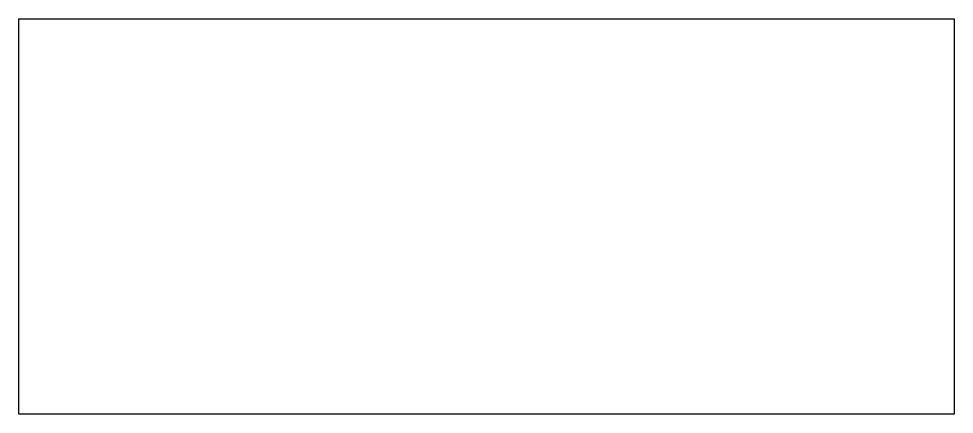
# Model space of a CAD drawing. Header units: millimetres. Extents: x 60 to 320, y 130 to 240.
import ezdxf

# ---------------------------------------------------------------- set-up
doc = ezdxf.new("R2010")
doc.units = ezdxf.units.MM

msp = doc.modelspace()

# ---------------------------------------------------------------- linework, layer by layer
for p, q in [((60, 240), (320, 240)), ((60, 130), (60, 240)), ((320, 240), (320, 130)), ((320, 130), (60, 130))]:
    msp.add_line(p, q)

doc.saveas('drawing.dxf')
